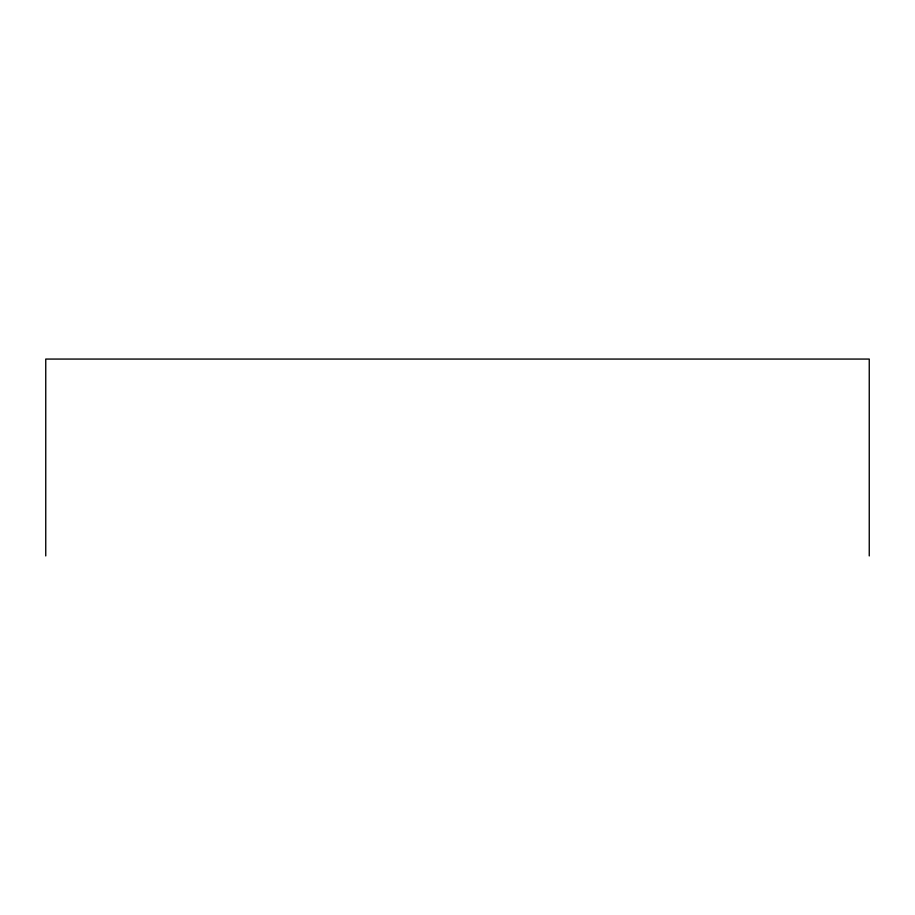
<?xml version="1.0" encoding="UTF-8"?>
<svg xmlns="http://www.w3.org/2000/svg" width="915" height="915" viewBox="0 0 915 915"><rect width="100%" height="100%" fill="white"/><g stroke="black" fill="none" stroke-linecap="round" stroke-linejoin="round"><path stroke-width="1.37" d="M869.25 555.931L869.25 359.069L45.75 359.069L45.75 555.931"/></g></svg>
